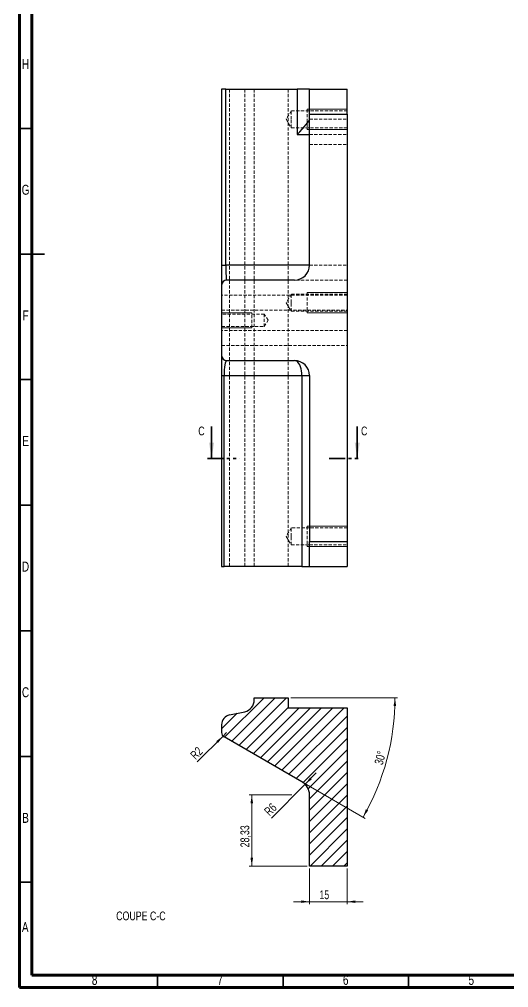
# Model space of a CAD drawing. Header units: millimetres. Extents: x 5 to 415, y 5 to 589.
# Drawn here: x 5 to 199.8, y 5 to 390.4 of the extents above; entities that cross this region are included whole.
import ezdxf

# ---------------------------------------------------------------- set-up
doc = ezdxf.new("R2010")
doc.units = ezdxf.units.MM
doc.linetypes.add('HIDDEN', pattern=[1.905, 1.27, -0.635])
doc.linetypes.add('PHANTOM', pattern=[12.7, 6.35, -1.27, 1.27, -1.27, 1.27, -1.27])
doc.styles.add('SLDTEXTSTYLE0', font='TXT', dxfattribs={"width": 0.75})
doc.dimstyles.new('SLDDIMSTYLE2', dxfattribs={"dimtxt": 3.5, "dimasz": 3.302, "dimexe": 0, "dimexo": 0.0625, "dimgap": 0.875, "dimtad": 1, "dimrnd": 1e-09, "dimzin": 12, "dimdsep": 46, "dimtxsty": 'SLDTEXTSTYLE0', "dimsah": 1, "dimcen": 0.09, "dimadec": 0, "dimazin": 3, "dimtfac": 1, "dimtofl": 0, "dimtmove": 0, "dimatfit": 3, "dimfxl": 1, "dimfrac": 2, "dimtolj": 1, "dimtzin": 12, "dimarcsym": 0})
doc.dimstyles.new('SLDDIMSTYLE3', dxfattribs={"dimtxt": 3.5, "dimasz": 3.302, "dimexe": 0, "dimexo": 0.0625, "dimgap": 0.875, "dimtad": 1, "dimrnd": 1e-09, "dimzin": 12, "dimdsep": 46, "dimtxsty": 'SLDTEXTSTYLE0', "dimsah": 1, "dimcen": 0, "dimadec": 0, "dimazin": 3, "dimtfac": 1, "dimtofl": 0, "dimtmove": 1, "dimatfit": 3, "dimfxl": 1, "dimfrac": 2, "dimtolj": 1, "dimtzin": 12, "dimarcsym": 0})
doc.dimstyles.new('SLDDIMSTYLE4', dxfattribs={"dimtxt": 3.5, "dimasz": 3.302, "dimexe": 0, "dimexo": 0.0625, "dimgap": 0.875, "dimtad": 1, "dimrnd": 1e-09, "dimzin": 12, "dimdsep": 46, "dimtxsty": 'SLDTEXTSTYLE0', "dimsah": 1, "dimcen": 0.09, "dimadec": 0, "dimazin": 3, "dimtfac": 1, "dimtmove": 0, "dimatfit": 0, "dimfxl": 1, "dimfrac": 2, "dimtolj": 1, "dimtzin": 12, "dimarcsym": 0})
doc.dimstyles.new('SLDDIMSTYLE5', dxfattribs={"dimtxt": 3.5, "dimasz": 3.302, "dimexe": 0, "dimexo": 0.0625, "dimgap": 0.875, "dimtad": 1, "dimdec": 4, "dimzin": 12, "dimdsep": 46, "dimtxsty": 'SLDTEXTSTYLE0', "dimsah": 1, "dimcen": 0.09, "dimazin": 3, "dimtfac": 1, "dimtofl": 0, "dimtmove": 0, "dimatfit": 3, "dimfxl": 1, "dimfrac": 2, "dimtolj": 1, "dimtzin": 12, "dimarcsym": 0})
doc.dimstyles.new('SLDDIMSTYLE6', dxfattribs={"dimtxt": 3.5, "dimasz": 3.302, "dimexe": 0, "dimexo": 0.0625, "dimgap": 0.875, "dimtad": 1, "dimrnd": 1e-09, "dimzin": 12, "dimdsep": 46, "dimtxsty": 'SLDTEXTSTYLE0', "dimsah": 1, "dimcen": 0, "dimadec": 0, "dimazin": 3, "dimtfac": 1, "dimtofl": 0, "dimtmove": 0, "dimatfit": 3, "dimfxl": 1, "dimfrac": 2, "dimtolj": 1, "dimtzin": 12, "dimarcsym": 0})

# ---------------------------------------------------------------- blocks, each defined once
blk = doc.blocks.new('_D_42')
at = {"color": 7, "linetype": 'Continuous', "lineweight": 18}
for p, q in [((113.04, 120.38), (155.58, 120.38)), ((118.41, 86.41), (142.71, 72.38))]:
    blk.add_line(p, q, dxfattribs=at)
blk.add_arc((59.56, 120.38), 95.01, 330, 0, dxfattribs=at)
for points in [[(154.58, 120.38), (154.01, 117.09), (155.03, 117.07)], [(141.85, 72.88), (143.89, 75.52), (143, 76.01)]]:
    blk.add_solid(points, dxfattribs=at)
at = {"color": 7, "linetype": 'Continuous', "lineweight": 18, "insert": (146.29, 94.29), "char_height": 3.5, "attachment_point": 1, "rotation": 75.4832, "style": 'SLDTEXTSTYLE0'}
blk.add_mtext('30°', dxfattribs=at)
blk = doc.blocks.new('_D_43')
at = {"color": 7, "linetype": 'Continuous', "lineweight": 18}
for p, q in [((113.54, 81.71), (96.55, 81.71)), ((97.55, 81.71), (97.55, 53.38)), ((119.54, 53.38), (96.55, 53.38))]:
    blk.add_line(p, q, dxfattribs=at)
for points in [[(97.55, 81.71), (97.04, 78.41), (98.06, 78.41)], [(97.55, 53.38), (98.06, 56.68), (97.04, 56.68)]]:
    blk.add_solid(points, dxfattribs=at)
at = {"color": 7, "linetype": 'Continuous', "lineweight": 18, "insert": (93.04, 60.84), "char_height": 3.5, "attachment_point": 1, "rotation": 90, "style": 'SLDTEXTSTYLE0'}
blk.add_mtext('28,33', dxfattribs=at)
blk = doc.blocks.new('_D_44')
at = {"color": 7, "linetype": 'Continuous', "lineweight": 18}
for q in [(123.25, 90.46), (105.34, 72.39)]:
    blk.add_line((118.79, 85.95), q, dxfattribs=at)
blk.add_solid([(118.79, 85.95), (121.47, 87.94), (120.75, 88.66)], dxfattribs=at)
at = {"color": 7, "linetype": 'Continuous', "lineweight": 18, "insert": (102.15, 75.58), "char_height": 3.5, "attachment_point": 1, "rotation": 45, "style": 'SLDTEXTSTYLE0'}
blk.add_mtext('R6', dxfattribs=at)
blk = doc.blocks.new('_D_45')
at = {"color": 7, "linetype": 'Continuous', "lineweight": 18}
for q in [(75.84, 94.84), (87.54, 106.54)]:
    blk.add_line((86.13, 105.12), q, dxfattribs=at)
blk.add_solid([(86.13, 105.12), (83.43, 103.15), (84.15, 102.43)], dxfattribs=at)
at = {"color": 7, "linetype": 'Continuous', "lineweight": 18, "insert": (72.69, 97.99), "char_height": 3.5, "attachment_point": 1, "rotation": 45, "style": 'SLDTEXTSTYLE0'}
blk.add_mtext('R2', dxfattribs=at)
blk = doc.blocks.new('_D_46')
at = {"color": 7, "linetype": 'Continuous', "lineweight": 18}
for p, q in [((120.54, 52.38), (120.54, 38.21)), ((135.54, 52.38), (135.54, 38.21)), ((120.54, 39.21), (114.19, 39.21)), ((135.54, 39.21), (120.54, 39.21)), ((135.54, 39.21), (141.89, 39.21))]:
    blk.add_line(p, q, dxfattribs=at)
for points in [[(120.54, 39.21), (117.24, 39.72), (117.24, 38.7)], [(135.54, 39.21), (138.84, 38.7), (138.84, 39.72)]]:
    blk.add_solid(points, dxfattribs=at)
at = {"color": 7, "linetype": 'Continuous', "lineweight": 18, "insert": (124.48, 43.72), "char_height": 3.5, "attachment_point": 1, "style": 'SLDTEXTSTYLE0'}
blk.add_mtext('15', dxfattribs=at)

msp = doc.modelspace()

# ---------------------------------------------------------------- hatches: boundary and pattern name
at = {"linetype": 'Continuous', "lineweight": 18}
h = msp.add_hatch(dxfattribs=at)
h.set_pattern_fill('ANSI31', style=0)
edge = h.paths.add_edge_path(flags=0)
edge.add_line((94.74095, 114.83417), (88.71131, 113.55252))
edge.add_arc((89.54297, 109.63993), 4, 102.0001556, 180)
edge.add_line((85.54297, 109.63993), (85.54297, 106.53697))
edge.add_arc((87.54297, 106.53697), 2, 180, 240)
edge.add_line((86.54297, 104.80492), (117.54297, 86.90706))
edge.add_arc((114.54297, 81.71091), 6, 0, 60, ccw=False)
edge.add_line((120.54297, 81.71091), (120.54297, 53.38227))
edge.add_line((120.54297, 53.38227), (135.54297, 53.38227))
edge.add_line((135.54297, 53.38227), (135.54297, 116.38227))
edge.add_line((135.54297, 116.38227), (112.04297, 116.38227))
edge.add_line((112.04297, 116.38227), (112.04297, 120.38227))
edge.add_line((112.04297, 120.38227), (98.54297, 120.38227))
edge.add_line((98.54297, 120.38227), (98.54297, 119.52928))
edge.add_arc((93.74297, 119.52928), 4.8, 282.0001556, 360, ccw=False)

# ---------------------------------------------------------------- linework, layer by layer
at = {"color": 7, "linetype": 'Continuous', "lineweight": 70}
for p, q in [((5, 5), (5, 589)), ((10, 10), (10, 584)), ((410, 10), (10, 10)), ((415, 5), (5, 5))]:
    msp.add_line(p, q, dxfattribs=at)
at = {"color": 7, "linetype": 'Continuous', "lineweight": 25}
for p, q in [((87.19567, 362.61951), (85.54297, 362.61951)), ((85.54297, 362.61951), (85.54297, 292.61951)), ((87.19567, 292.61951), (87.19567, 362.61951)), ((87.19567, 362.61951), (115.58485, 362.61951)), ((115.58485, 362.61951), (115.58485, 344.61951)), ((120.54297, 362.61951), (115.58485, 362.61951)), ((120.54297, 352.61951), (120.54297, 362.61951)), ((120.54297, 362.61951), (135.54297, 362.61951)), ((135.54297, 352.61951), (135.54297, 362.61951)), ((120.54297, 292.61951), (120.54297, 352.61951)), ((120.54297, 352.61951), (135.54297, 352.61951)), ((135.54297, 352.61951), (135.54297, 182.61951)), ((85.54297, 292.61951), (87.19567, 292.61951)), ((85.54297, 292.61951), (85.54297, 284.61951)), ((114.54297, 286.61951), (87.54297, 286.61951)), ((85.54297, 284.61951), (85.54297, 256.61951)), ((85.54297, 256.61951), (85.54297, 248.61951)), ((87.54297, 254.61951), (114.54297, 254.61951)), ((85.54297, 248.61951), (86.54297, 248.61951)), ((85.54297, 248.61951), (85.54297, 172.61951)), ((86.54297, 248.61951), (117.54297, 248.61951)), ((86.54297, 172.61951), (86.54297, 248.61951)), ((117.54297, 248.61951), (120.54297, 248.61951)), ((117.54297, 248.61951), (117.54297, 172.61951)), ((120.54297, 248.61951), (120.54297, 182.61951)), ((120.54297, 182.61951), (135.54297, 182.61951)), ((120.54297, 172.61951), (120.54297, 182.61951)), ((135.54297, 182.61951), (135.54297, 172.61951)), ((85.54297, 172.61951), (86.54297, 172.61951)), ((117.54297, 172.61951), (86.54297, 172.61951)), ((117.54297, 172.61951), (120.54297, 172.61951)), ((120.54297, 172.61951), (135.54297, 172.61951)), ((98.54297, 119.52928), (98.54297, 120.38227)), ((98.54297, 120.38227), (112.04297, 120.38227)), ((112.04297, 120.38227), (112.04297, 116.38227)), ((112.04297, 116.38227), (135.54297, 116.38227)), ((135.54297, 116.38227), (135.54297, 53.38227)), ((88.71131, 113.55252), (94.74095, 114.83417)), ((85.54297, 109.63993), (85.54297, 106.53697)), ((117.54297, 86.90706), (86.54297, 104.80492)), ((120.54297, 53.38227), (120.54297, 81.71091)), ((135.54297, 53.38227), (120.54297, 53.38227))]:
    msp.add_line(p, q, dxfattribs=at)
at = {"color": 7, "linetype": 'HIDDEN', "lineweight": 18}
for p, q in [((88.71131, 362.61951), (88.71131, 172.61951)), ((94.74095, 362.61951), (94.74095, 172.61951)), ((98.54297, 362.61951), (98.54297, 172.61951)), ((112.04297, 362.61951), (112.04297, 172.61951)), ((119.54297, 354.61951), (119.54297, 346.61951)), ((113.29297, 354.01951), (111.25004, 350.61951)), ((113.29297, 350.61951), (113.29297, 354.01951)), ((135.54297, 354.01951), (113.29297, 354.01951)), ((111.25004, 350.61951), (113.29297, 347.21951)), ((113.29297, 347.21951), (113.29297, 350.61951)), ((113.29297, 347.21951), (135.54297, 347.21951)), ((120.54297, 350.61951), (135.54297, 350.61951)), ((120.54297, 344.61951), (135.54297, 344.61951)), ((120.54297, 340.61951), (135.54297, 340.61951)), ((120.54297, 292.61951), (135.54297, 292.61951)), ((135.54297, 286.61951), (114.54297, 286.61951)), ((119.54297, 281.61951), (119.54297, 273.61951)), ((135.54297, 280.61951), (85.54297, 280.61951)), ((113.29297, 281.01951), (111.25004, 277.61951)), ((111.25004, 277.61951), (113.29297, 274.21951)), ((113.29297, 277.61951), (113.29297, 281.01951)), ((135.54297, 281.01951), (113.29297, 281.01951)), ((113.29297, 274.21951), (113.29297, 277.61951)), ((85.54297, 274.61951), (135.54297, 274.61951)), ((113.29297, 274.21951), (135.54297, 274.21951)), ((102.54297, 273.11951), (85.54297, 273.11951)), ((97.54297, 267.61951), (97.54297, 273.61951)), ((97.54297, 267.61951), (97.54297, 273.61951)), ((102.54297, 273.11951), (102.54297, 268.11951)), ((104.04512, 270.61951), (102.54297, 273.11951)), ((102.54297, 268.11951), (104.04512, 270.61951)), ((85.54297, 268.11951), (102.54297, 268.11951)), ((135.54297, 266.61951), (85.54297, 266.61951)), ((85.54297, 260.61951), (135.54297, 260.61951)), ((113.29297, 188.01951), (111.25004, 184.61951)), ((113.29297, 184.61951), (113.29297, 188.01951)), ((120.54297, 188.01951), (113.29297, 188.01951)), ((119.54297, 188.61951), (119.54297, 180.61951)), ((135.54297, 188.01951), (120.54297, 188.01951)), ((111.25004, 184.61951), (113.29297, 181.21951)), ((113.29297, 181.21951), (113.29297, 184.61951)), ((113.29297, 181.21951), (120.54297, 181.21951)), ((120.54297, 181.21951), (135.54297, 181.21951))]:
    msp.add_line(p, q, dxfattribs=at)
at = {"color": 7, "linetype": 'Continuous', "lineweight": 18}
for p, q in [((135.54297, 354.61951), (119.54297, 354.61951)), ((135.54297, 346.61951), (119.54297, 346.61951)), ((135.54297, 281.61951), (119.54297, 281.61951)), ((85.54297, 273.61951), (97.54297, 273.61951)), ((85.54297, 273.61951), (97.54297, 273.61951)), ((135.54297, 273.61951), (119.54297, 273.61951)), ((85.54297, 267.61951), (97.54297, 267.61951)), ((85.54297, 267.61951), (97.54297, 267.61951)), ((135.54297, 188.61951), (119.54297, 188.61951)), ((135.54297, 188.61951), (120.54297, 188.61951)), ((135.54297, 180.61951), (119.54297, 180.61951)), ((135.54297, 180.61951), (120.54297, 180.61951))]:
    msp.add_line(p, q, dxfattribs=at)
at = {"color": 7, "linetype": 'Continuous', "lineweight": 35}
for p, q in [((10, 347), (5, 347)), ((4.999, 297), (15.001, 297)), ((10, 297), (5, 297)), ((10, 247), (5, 247)), ((81.54297, 228.31951), (81.54297, 215.61951)), ((139.54297, 228.31951), (139.54297, 215.61951)), ((10, 197), (5, 197)), ((10, 147), (5, 147)), ((10, 97), (5, 97)), ((10, 47), (5, 47)), ((60, 10), (60, 5)), ((110, 10), (110, 5)), ((160, 10), (160, 5))]:
    msp.add_line(p, q, dxfattribs=at)
at = {"color": 8, "linetype": 'Continuous', "lineweight": 25}
for p, q in [((115.58485, 344.61951), (120.54297, 344.61951)), ((120.54297, 292.61951), (87.19567, 292.61951))]:
    msp.add_line(p, q, dxfattribs=at)
at = {"color": 7, "linetype": 'PHANTOM', "lineweight": 35}
for p, q in [((79.95547, 215.61951), (92.66182, 215.61951)), ((128.43047, 215.61951), (141.13047, 215.61951))]:
    msp.add_line(p, q, dxfattribs=at)
at = {"color": 7, "linetype": 'Continuous', "lineweight": 25, "flags": 128}
msp.add_lwpolyline([(117.54297, 248.61951), (117.50603, 249.55812), (117.39614, 250.47361), (117.21599, 251.34345), (116.97002, 252.14622), (116.66429, 252.86215), (116.30632, 253.47361), (115.90494, 253.96555), (115.47002, 254.32585), (115.01227, 254.54564), (114.54297, 254.61951)], dxfattribs=at)
at = {"color": 7, "linetype": 'Continuous', "lineweight": 25}
for centre, radius, start, end in [((114.54297, 292.61951), 6, 270, 0), ((87.54297, 284.61951), 2, 90, 180), ((87.54297, 256.61951), 2, 180, 270), ((114.54297, 248.61951), 6, 0, 90), ((93.74297, 119.52928), 4.8, 282.0001556, 0), ((89.54297, 109.63993), 4, 102.0001556, 180), ((87.54297, 106.53697), 2, 180, 240), ((114.54297, 81.71091), 6, 0, 60)]:
    msp.add_arc(centre, radius, start, end, dxfattribs=at)
for centre, major_axis, ratio, start_param, end_param in [((114.54297, 344.61951), (5.97717, 5.97717), 0.087488663, 4.799655443, 6.195918845), ((87.54297, 292.61951), (0, 6), 0.057882726, 1.570796327, 3.141592654), ((87.54297, 248.61951), (0, 6), 0.166666667, 0, 1.570796327)]:
    msp.add_ellipse(centre, major_axis=major_axis, ratio=ratio, start_param=start_param, end_param=end_param, dxfattribs=at)
at = {"color": 7, "linetype": 'Continuous', "lineweight": 35}
for points in [[(81.54297, 215.61951), (82.55897, 221.96951), (80.52697, 221.96951)], [(139.54297, 215.61951), (140.55897, 221.96951), (138.52697, 221.96951)]]:
    msp.add_solid(points, dxfattribs=at)

# ---------------------------------------------------------------- texts
at = {"color": 7, "linetype": 'Continuous', "lineweight": 0, "attachment_point": 2, "style": 'SLDTEXTSTYLE0'}
for s, insert, char_height in [('H', (7.49035, 374.56015), 3.96875), ('G', (7.48668, 324.56015), 3.96875), ('F', (7.45774, 274.56015), 3.96875), ('E', (7.50781, 224.56015), 3.96875), ('D', (7.45269, 174.56015), 3.96875), ('C', (7.45866, 124.56015), 3.96875), ('B', (7.4706, 74.56015), 3.96875), ('COUPE C-C', (53.40184, 35.29993), 3.5), ('A', (7.33969, 31.06015), 3.96875), ('8', (34.96004, 10.06015), 3.96875), ('7', (84.96004, 10.06015), 3.96875), ('6', (134.96004, 10.06015), 3.96875), ('5', (184.96004, 10.06015), 3.96875)]:
    msp.add_mtext(s, dxfattribs=dict(at, insert=insert, char_height=char_height))
at = {"color": 7, "linetype": 'Continuous', "char_height": 3.5, "attachment_point": 1, "style": 'SLDTEXTSTYLE0'}
for insert in [(76.2362, 228.31951), (141.05919, 228.31951)]:
    msp.add_mtext('C', dxfattribs=dict(at, insert=insert))

# ---------------------------------------------------------------- dimensions: what is measured, and where the dimension line sits
at = {"color": 7, "linetype": 'Continuous', "lineweight": 18}
dim = msp.add_angular_dim_2l(base=(151.33885, 95.79079), line1=((117.54297, 86.90706), (86.54297, 104.80492)), line2=((98.54297, 120.38227), (112.04297, 120.38227)), dimstyle='SLDDIMSTYLE5', dxfattribs=at)
dim.commit()
dim.dimension.update_dxf_attribs({"geometry": '_D_42', "text_midpoint": (151.54297, 96.56562), "dimtype": 162})
for center, mpoint, dimstyle, picture, middle in [((87.54297, 106.53697), (86.12875, 105.12275), 'SLDDIMSTYLE6', '_D_45', (77.57163, 96.56563)), ((114.54297, 81.71091), (118.78561, 85.95355), 'SLDDIMSTYLE3', '_D_44', (106.9552, 74.12314))]:
    dim = msp.add_radius_dim(center=center, mpoint=mpoint, dimstyle=dimstyle, dxfattribs=at)
    dim.commit()
    dim.dimension.update_dxf_attribs({"geometry": picture, "text_midpoint": middle, "dimtype": 164})
dim = msp.add_linear_dim(base=(97.54742, 53.38227), p1=(114.54297, 81.71091), p2=(120.54297, 53.38227), angle=90, dimstyle='SLDDIMSTYLE2', dxfattribs=at)
dim.commit()
dim.dimension.update_dxf_attribs({"geometry": '_D_43', "text_midpoint": (97.54742, 66.66137), "dimtype": 160})
dim = msp.add_linear_dim(base=(120.54297, 39.21129), p1=(135.54297, 53.38227), p2=(120.54297, 53.38227), dimstyle='SLDDIMSTYLE4', dxfattribs=at)
dim.commit()
dim.dimension.update_dxf_attribs({"geometry": '_D_46', "text_midpoint": (127.0686, 39.21129), "dimtype": 160})

doc.saveas('drawing.dxf')
